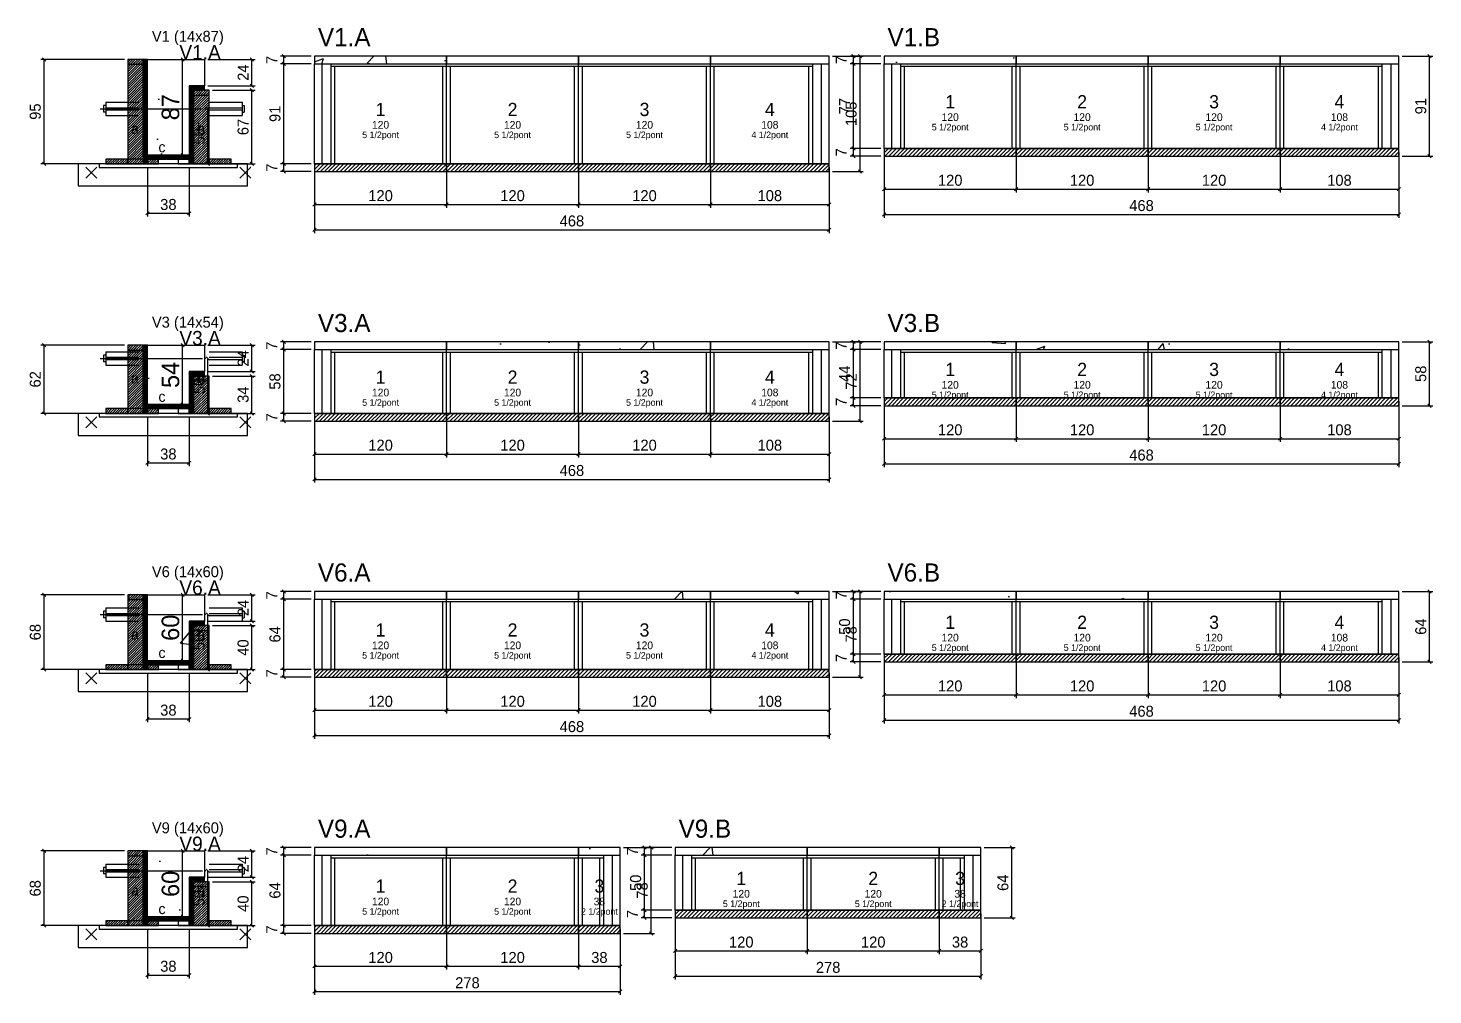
# Model space of a CAD drawing. Extents: x -69 to 3070, y -6529 to 1250.
# Drawn here: x -69 to 1209, y -6529 to -5650 of the extents above; entities that cross this region are included whole.
import ezdxf
from ezdxf.enums import TextEntityAlignment as Align

# ---------------------------------------------------------------- set-up
doc = ezdxf.new("R2010")
doc.units = 0
for name, color, linetype in [('5', 5, 'Continuous'), ('barrote', 126, 'Continuous'), ('CONCRETO', 251, 'Continuous'), ('COTA', 241, 'Continuous'), ('Cota Seção (2x)', 241, 'Continuous'), ('detalhes', 7, 'Continuous'), ('Hachura', 251, 'Continuous'), ('Madeira', 126, 'Continuous'), ('NOMENCLATURA', 7, 'Continuous'), ('Painéis', 200, 'Continuous'), ('presilha', 224, 'Continuous'), ('SARR_2.2x7', 40, 'Continuous'), ('SARR_3.5x7', 81, 'Continuous'), ('SCO-___-LAJ', 224, 'Continuous'), ('TENSOR', 224, 'Continuous'), ('texto', 7, 'Continuous'), ('Texto Seção', 7, 'Continuous')]:
    doc.layers.add(name, color=color, linetype=linetype)
doc.dimstyles.new('PAINEL', dxfattribs={"dimtxt": 10, "dimasz": 3, "dimexe": 3, "dimexo": 3, "dimgap": 3, "dimtad": 1, "dimblk": 'OBLIQUE', "dimblk1": 'OBLIQUE', "dimcen": 2.5, "dimclrd": 4, "dimclre": 4, "dimclrt": 240, "dimazin": 3, "dimtfac": 1, "dimtmove": 0, "dimatfit": 3})
doc.dimstyles.new('SECAO2X', dxfattribs={"dimtxt": 16, "dimasz": 3, "dimexe": 3, "dimexo": 3, "dimgap": 3, "dimtad": 1, "dimblk": 'OBLIQUE', "dimblk1": 'OBLIQUE', "dimcen": 2.5, "dimclrd": 4, "dimclre": 4, "dimclrt": 240, "dimazin": 3, "dimtfac": 1, "dimtmove": 0, "dimatfit": 3})

# ---------------------------------------------------------------- blocks, each defined once
blk = doc.blocks.new('_OBLIQUE')
at = {"color": 0, "linetype": 'BYBLOCK'}
blk.add_line((-0.5, -0.5), (0.5, 0.5), dxfattribs=at)

msp = doc.modelspace()

# ---------------------------------------------------------------- hatches: boundary and pattern name
at = {"layer": 'Hachura'}
h = msp.add_hatch(dxfattribs=at)
h.set_pattern_fill('ANSI31', scale=0.5)
h.paths.add_polyline_path([(22, -5773), (36, -5773), (36, -5678), (22, -5678)])
h = msp.add_hatch(dxfattribs=at)
h.set_pattern_fill('ANSI31', scale=0.5)
h.paths.add_polyline_path([(22, -5682.4), (36, -5682.4), (36, -5678), (22, -5678)])
h = msp.add_hatch(dxfattribs=at)
h.set_pattern_fill('SOLID')
h.paths.add_polyline_path([(36, -5773), (40, -5773), (40, -5678), (36, -5678)])
h = msp.add_hatch(dxfattribs=at)
h.set_pattern_fill('AR-CONC')
h.paths.add_polyline_path([(40, -5765), (40, -5678), (92, -5678), (92, -5702), (78, -5702), (78, -5765)])
h = msp.add_hatch(dxfattribs=at)
h.set_pattern_fill('AR-CONC', scale=0.8)
h.paths.add_polyline_path([(192, -5682), (312, -5682), (312, -5675), (192, -5675)])
h = msp.add_hatch(dxfattribs=at)
h.set_pattern_fill('AR-CONC', scale=0.8)
h.paths.add_polyline_path([(312, -5682), (432, -5682), (432, -5675), (312, -5675)])
h = msp.add_hatch(dxfattribs=at)
h.set_pattern_fill('AR-CONC', scale=0.8)
h.paths.add_polyline_path([(432, -5682), (552, -5682), (552, -5675), (432, -5675)])
h = msp.add_hatch(dxfattribs=at)
h.set_pattern_fill('AR-CONC', scale=0.8)
h.paths.add_polyline_path([(552, -5682), (660, -5682), (660, -5675), (552, -5675)])
h = msp.add_hatch(dxfattribs=at)
h.set_pattern_fill('AR-CONC', scale=0.8)
h.paths.add_polyline_path([(710, -5682), (830, -5682), (830, -5675), (710, -5675)])
h = msp.add_hatch(dxfattribs=at)
h.set_pattern_fill('AR-CONC', scale=0.8)
h.paths.add_polyline_path([(830, -5682), (950, -5682), (950, -5675), (830, -5675)])
h = msp.add_hatch(dxfattribs=at)
h.set_pattern_fill('AR-CONC', scale=0.8)
h.paths.add_polyline_path([(950, -5682), (1070, -5682), (1070, -5675), (950, -5675)])
h = msp.add_hatch(dxfattribs=at)
h.set_pattern_fill('AR-CONC', scale=0.8)
h.paths.add_polyline_path([(1070, -5682), (1178, -5682), (1178, -5675), (1070, -5675)])
h = msp.add_hatch(dxfattribs=at)
h.set_pattern_fill('SOLID')
h.paths.add_polyline_path([(78, -5706), (92, -5706), (92, -5702), (78, -5702)])
h = msp.add_hatch(dxfattribs=at)
h.set_pattern_fill('SOLID')
h.paths.add_polyline_path([(78, -5773), (82, -5773), (82, -5706), (78, -5706)])
h = msp.add_hatch(dxfattribs=at)
h.set_pattern_fill('ANSI31', scale=0.5)
h.paths.add_polyline_path([(82, -5773), (96, -5773), (96, -5706), (82, -5706)])
h = msp.add_hatch(dxfattribs=at)
h.set_pattern_fill('ANSI31', scale=0.5)
h.paths.add_polyline_path([(82, -5710.4), (96, -5710.4), (96, -5706), (82, -5706)])
h = msp.add_hatch(dxfattribs=at)
h.set_pattern_fill('ANSI31', scale=0.8)
h.paths.add_polyline_path([(710, -5766), (830, -5766), (830, -5759), (710, -5759)])
h = msp.add_hatch(dxfattribs=at)
h.set_pattern_fill('ANSI31', scale=0.8)
h.paths.add_polyline_path([(830, -5766), (950, -5766), (950, -5759), (830, -5759)])
h = msp.add_hatch(dxfattribs=at)
h.set_pattern_fill('ANSI31', scale=0.8)
h.paths.add_polyline_path([(950, -5766), (1070, -5766), (1070, -5759), (950, -5759)])
h = msp.add_hatch(dxfattribs=at)
h.set_pattern_fill('ANSI31', scale=0.8)
h.paths.add_polyline_path([(1070, -5766), (1178, -5766), (1178, -5759), (1070, -5759)])
h = msp.add_hatch(dxfattribs=at)
h.set_pattern_fill('ANSI31', scale=0.5)
h.paths.add_polyline_path([(2, -5773), (22, -5773), (22, -5768.6), (2, -5768.6)])
h = msp.add_hatch(dxfattribs=at)
h.set_pattern_fill('SOLID')
h.paths.add_polyline_path([(40, -5768.6), (78, -5768.6), (78, -5765), (40, -5765)])
h = msp.add_hatch(dxfattribs=at)
h.set_pattern_fill('ANSI31', scale=0.5)
h.paths.add_polyline_path([(40, -5773), (50, -5773), (50, -5768.6), (40, -5768.6)])
h = msp.add_hatch(dxfattribs=at)
h.set_pattern_fill('ANSI31', scale=0.5)
h.paths.add_polyline_path([(96, -5773), (116, -5773), (116, -5768.6), (96, -5768.6)])
h = msp.add_hatch(dxfattribs=at)
h.set_pattern_fill('ANSI31', scale=0.8)
h.paths.add_polyline_path([(192, -5780), (312, -5780), (312, -5773), (192, -5773)])
h = msp.add_hatch(dxfattribs=at)
h.set_pattern_fill('ANSI31', scale=0.8)
h.paths.add_polyline_path([(312, -5780), (432, -5780), (432, -5773), (312, -5773)])
h = msp.add_hatch(dxfattribs=at)
h.set_pattern_fill('ANSI31', scale=0.8)
h.paths.add_polyline_path([(432, -5780), (552, -5780), (552, -5773), (432, -5773)])
h = msp.add_hatch(dxfattribs=at)
h.set_pattern_fill('ANSI31', scale=0.8)
h.paths.add_polyline_path([(552, -5780), (660, -5780), (660, -5773), (552, -5773)])
h = msp.add_hatch(dxfattribs=at)
h.set_pattern_fill('ANSI31', scale=0.5)
h.paths.add_polyline_path([(22, -6000), (36, -6000), (36, -5938), (22, -5938)])
h = msp.add_hatch(dxfattribs=at)
h.set_pattern_fill('ANSI31', scale=0.5)
h.paths.add_polyline_path([(22, -5942.4), (36, -5942.4), (36, -5938), (22, -5938)])
h = msp.add_hatch(dxfattribs=at)
h.set_pattern_fill('SOLID')
h.paths.add_polyline_path([(36, -6000), (40, -6000), (40, -5938), (36, -5938)])
h = msp.add_hatch(dxfattribs=at)
h.set_pattern_fill('AR-CONC')
h.paths.add_polyline_path([(40, -5992), (40, -5938), (92, -5938), (92, -5962), (78, -5962), (78, -5992)])
h = msp.add_hatch(dxfattribs=at)
h.set_pattern_fill('AR-CONC', scale=0.8)
h.paths.add_polyline_path([(192, -5942), (312, -5942), (312, -5935), (192, -5935)])
h = msp.add_hatch(dxfattribs=at)
h.set_pattern_fill('AR-CONC', scale=0.8)
h.paths.add_polyline_path([(312, -5942), (432, -5942), (432, -5935), (312, -5935)])
h = msp.add_hatch(dxfattribs=at)
h.set_pattern_fill('AR-CONC', scale=0.8)
h.paths.add_polyline_path([(432, -5942), (552, -5942), (552, -5935), (432, -5935)])
h = msp.add_hatch(dxfattribs=at)
h.set_pattern_fill('AR-CONC', scale=0.8)
h.paths.add_polyline_path([(552, -5942), (660, -5942), (660, -5935), (552, -5935)])
h = msp.add_hatch(dxfattribs=at)
h.set_pattern_fill('AR-CONC', scale=0.8)
h.paths.add_polyline_path([(710, -5942), (830, -5942), (830, -5935), (710, -5935)])
h = msp.add_hatch(dxfattribs=at)
h.set_pattern_fill('AR-CONC', scale=0.8)
h.paths.add_polyline_path([(830, -5942), (950, -5942), (950, -5935), (830, -5935)])
h = msp.add_hatch(dxfattribs=at)
h.set_pattern_fill('AR-CONC', scale=0.8)
h.paths.add_polyline_path([(950, -5942), (1070, -5942), (1070, -5935), (950, -5935)])
h = msp.add_hatch(dxfattribs=at)
h.set_pattern_fill('AR-CONC', scale=0.8)
h.paths.add_polyline_path([(1070, -5942), (1178, -5942), (1178, -5935), (1070, -5935)])
h = msp.add_hatch(dxfattribs=at)
h.set_pattern_fill('SOLID')
h.paths.add_polyline_path([(78, -5966), (92, -5966), (92, -5962), (78, -5962)])
h = msp.add_hatch(dxfattribs=at)
h.set_pattern_fill('SOLID')
h.paths.add_polyline_path([(78, -6000), (82, -6000), (82, -5966), (78, -5966)])
h = msp.add_hatch(dxfattribs=at)
h.set_pattern_fill('ANSI31', scale=0.5)
h.paths.add_polyline_path([(82, -6000), (96, -6000), (96, -5966), (82, -5966)])
h = msp.add_hatch(dxfattribs=at)
h.set_pattern_fill('ANSI31', scale=0.5)
h.paths.add_polyline_path([(82, -5970.4), (96, -5970.4), (96, -5966), (82, -5966)])
h = msp.add_hatch(dxfattribs=at)
h.set_pattern_fill('ANSI31', scale=0.8)
h.paths.add_polyline_path([(710, -5993), (830, -5993), (830, -5986), (710, -5986)])
h = msp.add_hatch(dxfattribs=at)
h.set_pattern_fill('ANSI31', scale=0.8)
h.paths.add_polyline_path([(830, -5993), (950, -5993), (950, -5986), (830, -5986)])
h = msp.add_hatch(dxfattribs=at)
h.set_pattern_fill('ANSI31', scale=0.8)
h.paths.add_polyline_path([(950, -5993), (1070, -5993), (1070, -5986), (950, -5986)])
h = msp.add_hatch(dxfattribs=at)
h.set_pattern_fill('ANSI31', scale=0.8)
h.paths.add_polyline_path([(1070, -5993), (1178, -5993), (1178, -5986), (1070, -5986)])
h = msp.add_hatch(dxfattribs=at)
h.set_pattern_fill('ANSI31', scale=0.5)
h.paths.add_polyline_path([(2, -6000), (22, -6000), (22, -5995.6), (2, -5995.6)])
h = msp.add_hatch(dxfattribs=at)
h.set_pattern_fill('SOLID')
h.paths.add_polyline_path([(40, -5995.6), (78, -5995.6), (78, -5992), (40, -5992)])
h = msp.add_hatch(dxfattribs=at)
h.set_pattern_fill('ANSI31', scale=0.5)
h.paths.add_polyline_path([(40, -6000), (50, -6000), (50, -5995.6), (40, -5995.6)])
h = msp.add_hatch(dxfattribs=at)
h.set_pattern_fill('ANSI31', scale=0.5)
h.paths.add_polyline_path([(96, -6000), (116, -6000), (116, -5995.6), (96, -5995.6)])
h = msp.add_hatch(dxfattribs=at)
h.set_pattern_fill('ANSI31', scale=0.8)
h.paths.add_polyline_path([(192, -6007), (312, -6007), (312, -6000), (192, -6000)])
h = msp.add_hatch(dxfattribs=at)
h.set_pattern_fill('ANSI31', scale=0.8)
h.paths.add_polyline_path([(312, -6007), (432, -6007), (432, -6000), (312, -6000)])
h = msp.add_hatch(dxfattribs=at)
h.set_pattern_fill('ANSI31', scale=0.8)
h.paths.add_polyline_path([(432, -6007), (552, -6007), (552, -6000), (432, -6000)])
h = msp.add_hatch(dxfattribs=at)
h.set_pattern_fill('ANSI31', scale=0.8)
h.paths.add_polyline_path([(552, -6007), (660, -6007), (660, -6000), (552, -6000)])
h = msp.add_hatch(dxfattribs=at)
h.set_pattern_fill('ANSI31', scale=0.5)
h.paths.add_polyline_path([(22, -6233), (36, -6233), (36, -6165), (22, -6165)])
h = msp.add_hatch(dxfattribs=at)
h.set_pattern_fill('ANSI31', scale=0.5)
h.paths.add_polyline_path([(22, -6169.4), (36, -6169.4), (36, -6165), (22, -6165)])
h = msp.add_hatch(dxfattribs=at)
h.set_pattern_fill('SOLID')
h.paths.add_polyline_path([(36, -6233), (40, -6233), (40, -6165), (36, -6165)])
h = msp.add_hatch(dxfattribs=at)
h.set_pattern_fill('AR-CONC')
h.paths.add_polyline_path([(40, -6225), (40, -6165), (92, -6165), (92, -6189), (78, -6189), (78, -6225)])
h = msp.add_hatch(dxfattribs=at)
h.set_pattern_fill('AR-CONC', scale=0.8)
h.paths.add_polyline_path([(192, -6169), (312, -6169), (312, -6162), (192, -6162)])
h = msp.add_hatch(dxfattribs=at)
h.set_pattern_fill('AR-CONC', scale=0.8)
h.paths.add_polyline_path([(312, -6169), (432, -6169), (432, -6162), (312, -6162)])
h = msp.add_hatch(dxfattribs=at)
h.set_pattern_fill('AR-CONC', scale=0.8)
h.paths.add_polyline_path([(432, -6169), (552, -6169), (552, -6162), (432, -6162)])
h = msp.add_hatch(dxfattribs=at)
h.set_pattern_fill('AR-CONC', scale=0.8)
h.paths.add_polyline_path([(552, -6169), (660, -6169), (660, -6162), (552, -6162)])
h = msp.add_hatch(dxfattribs=at)
h.set_pattern_fill('AR-CONC', scale=0.8)
h.paths.add_polyline_path([(710, -6169), (830, -6169), (830, -6162), (710, -6162)])
h = msp.add_hatch(dxfattribs=at)
h.set_pattern_fill('AR-CONC', scale=0.8)
h.paths.add_polyline_path([(830, -6169), (950, -6169), (950, -6162), (830, -6162)])
h = msp.add_hatch(dxfattribs=at)
h.set_pattern_fill('AR-CONC', scale=0.8)
h.paths.add_polyline_path([(950, -6169), (1070, -6169), (1070, -6162), (950, -6162)])
h = msp.add_hatch(dxfattribs=at)
h.set_pattern_fill('AR-CONC', scale=0.8)
h.paths.add_polyline_path([(1070, -6169), (1178, -6169), (1178, -6162), (1070, -6162)])
h = msp.add_hatch(dxfattribs=at)
h.set_pattern_fill('SOLID')
h.paths.add_polyline_path([(78, -6193), (92, -6193), (92, -6189), (78, -6189)])
h = msp.add_hatch(dxfattribs=at)
h.set_pattern_fill('SOLID')
h.paths.add_polyline_path([(78, -6233), (82, -6233), (82, -6193), (78, -6193)])
h = msp.add_hatch(dxfattribs=at)
h.set_pattern_fill('ANSI31', scale=0.5)
h.paths.add_polyline_path([(82, -6233), (96, -6233), (96, -6193), (82, -6193)])
h = msp.add_hatch(dxfattribs=at)
h.set_pattern_fill('ANSI31', scale=0.5)
h.paths.add_polyline_path([(82, -6197.4), (96, -6197.4), (96, -6193), (82, -6193)])
h = msp.add_hatch(dxfattribs=at)
h.set_pattern_fill('ANSI31', scale=0.8)
h.paths.add_polyline_path([(710, -6226), (830, -6226), (830, -6219), (710, -6219)])
h = msp.add_hatch(dxfattribs=at)
h.set_pattern_fill('ANSI31', scale=0.8)
h.paths.add_polyline_path([(830, -6226), (950, -6226), (950, -6219), (830, -6219)])
h = msp.add_hatch(dxfattribs=at)
h.set_pattern_fill('ANSI31', scale=0.8)
h.paths.add_polyline_path([(950, -6226), (1070, -6226), (1070, -6219), (950, -6219)])
h = msp.add_hatch(dxfattribs=at)
h.set_pattern_fill('ANSI31', scale=0.8)
h.paths.add_polyline_path([(1070, -6226), (1178, -6226), (1178, -6219), (1070, -6219)])
h = msp.add_hatch(dxfattribs=at)
h.set_pattern_fill('ANSI31', scale=0.5)
h.paths.add_polyline_path([(2, -6233), (22, -6233), (22, -6228.6), (2, -6228.6)])
h = msp.add_hatch(dxfattribs=at)
h.set_pattern_fill('SOLID')
h.paths.add_polyline_path([(40, -6228.6), (78, -6228.6), (78, -6225), (40, -6225)])
h = msp.add_hatch(dxfattribs=at)
h.set_pattern_fill('ANSI31', scale=0.5)
h.paths.add_polyline_path([(40, -6233), (50, -6233), (50, -6228.6), (40, -6228.6)])
h = msp.add_hatch(dxfattribs=at)
h.set_pattern_fill('ANSI31', scale=0.5)
h.paths.add_polyline_path([(96, -6233), (116, -6233), (116, -6228.6), (96, -6228.6)])
h = msp.add_hatch(dxfattribs=at)
h.set_pattern_fill('ANSI31', scale=0.8)
h.paths.add_polyline_path([(192, -6240), (312, -6240), (312, -6233), (192, -6233)])
h = msp.add_hatch(dxfattribs=at)
h.set_pattern_fill('ANSI31', scale=0.8)
h.paths.add_polyline_path([(312, -6240), (432, -6240), (432, -6233), (312, -6233)])
h = msp.add_hatch(dxfattribs=at)
h.set_pattern_fill('ANSI31', scale=0.8)
h.paths.add_polyline_path([(432, -6240), (552, -6240), (552, -6233), (432, -6233)])
h = msp.add_hatch(dxfattribs=at)
h.set_pattern_fill('ANSI31', scale=0.8)
h.paths.add_polyline_path([(552, -6240), (660, -6240), (660, -6233), (552, -6233)])
h = msp.add_hatch(dxfattribs=at)
h.set_pattern_fill('ANSI31', scale=0.5)
h.paths.add_polyline_path([(22, -6466), (36, -6466), (36, -6398), (22, -6398)])
h = msp.add_hatch(dxfattribs=at)
h.set_pattern_fill('ANSI31', scale=0.5)
h.paths.add_polyline_path([(22, -6402.4), (36, -6402.4), (36, -6398), (22, -6398)])
h = msp.add_hatch(dxfattribs=at)
h.set_pattern_fill('SOLID')
h.paths.add_polyline_path([(36, -6466), (40, -6466), (40, -6398), (36, -6398)])
h = msp.add_hatch(dxfattribs=at)
h.set_pattern_fill('AR-CONC')
h.paths.add_polyline_path([(40, -6458), (40, -6398), (92, -6398), (92, -6422), (78, -6422), (78, -6458)])
h = msp.add_hatch(dxfattribs=at)
h.set_pattern_fill('AR-CONC', scale=0.8)
h.paths.add_polyline_path([(192, -6402), (312, -6402), (312, -6395), (192, -6395)])
h = msp.add_hatch(dxfattribs=at)
h.set_pattern_fill('AR-CONC', scale=0.8)
h.paths.add_polyline_path([(312, -6402), (432, -6402), (432, -6395), (312, -6395)])
h = msp.add_hatch(dxfattribs=at)
h.set_pattern_fill('AR-CONC', scale=0.8)
h.paths.add_polyline_path([(432, -6402), (470, -6402), (470, -6395), (432, -6395)])
h = msp.add_hatch(dxfattribs=at)
h.set_pattern_fill('AR-CONC', scale=0.8)
h.paths.add_polyline_path([(520, -6402), (640, -6402), (640, -6395), (520, -6395)])
h = msp.add_hatch(dxfattribs=at)
h.set_pattern_fill('AR-CONC', scale=0.8)
h.paths.add_polyline_path([(640, -6402), (760, -6402), (760, -6395), (640, -6395)])
h = msp.add_hatch(dxfattribs=at)
h.set_pattern_fill('AR-CONC', scale=0.8)
h.paths.add_polyline_path([(760, -6402), (798, -6402), (798, -6395), (760, -6395)])
h = msp.add_hatch(dxfattribs=at)
h.set_pattern_fill('SOLID')
h.paths.add_polyline_path([(78, -6426), (92, -6426), (92, -6422), (78, -6422)])
h = msp.add_hatch(dxfattribs=at)
h.set_pattern_fill('SOLID')
h.paths.add_polyline_path([(78, -6466), (82, -6466), (82, -6426), (78, -6426)])
h = msp.add_hatch(dxfattribs=at)
h.set_pattern_fill('ANSI31', scale=0.5)
h.paths.add_polyline_path([(82, -6466), (96, -6466), (96, -6426), (82, -6426)])
h = msp.add_hatch(dxfattribs=at)
h.set_pattern_fill('ANSI31', scale=0.5)
h.paths.add_polyline_path([(82, -6430.4), (96, -6430.4), (96, -6426), (82, -6426)])
h = msp.add_hatch(dxfattribs=at)
h.set_pattern_fill('ANSI31', scale=0.5)
h.paths.add_polyline_path([(2, -6466), (22, -6466), (22, -6461.6), (2, -6461.6)])
h = msp.add_hatch(dxfattribs=at)
h.set_pattern_fill('SOLID')
h.paths.add_polyline_path([(40, -6461.6), (78, -6461.6), (78, -6458), (40, -6458)])
h = msp.add_hatch(dxfattribs=at)
h.set_pattern_fill('ANSI31', scale=0.5)
h.paths.add_polyline_path([(40, -6466), (50, -6466), (50, -6461.6), (40, -6461.6)])
h = msp.add_hatch(dxfattribs=at)
h.set_pattern_fill('ANSI31', scale=0.5)
h.paths.add_polyline_path([(96, -6466), (116, -6466), (116, -6461.6), (96, -6461.6)])
h = msp.add_hatch(dxfattribs=at)
h.set_pattern_fill('ANSI31', scale=0.8)
h.paths.add_polyline_path([(520, -6459), (640, -6459), (640, -6452), (520, -6452)])
h = msp.add_hatch(dxfattribs=at)
h.set_pattern_fill('ANSI31', scale=0.8)
h.paths.add_polyline_path([(640, -6459), (760, -6459), (760, -6452), (640, -6452)])
h = msp.add_hatch(dxfattribs=at)
h.set_pattern_fill('ANSI31', scale=0.8)
h.paths.add_polyline_path([(760, -6459), (798, -6459), (798, -6452), (760, -6452)])
h = msp.add_hatch(dxfattribs=at)
h.set_pattern_fill('ANSI31', scale=0.8)
h.paths.add_polyline_path([(192, -6473), (312, -6473), (312, -6466), (192, -6466)])
h = msp.add_hatch(dxfattribs=at)
h.set_pattern_fill('ANSI31', scale=0.8)
h.paths.add_polyline_path([(312, -6473), (432, -6473), (432, -6466), (312, -6466)])
h = msp.add_hatch(dxfattribs=at)
h.set_pattern_fill('ANSI31', scale=0.8)
h.paths.add_polyline_path([(432, -6473), (470, -6473), (470, -6466), (432, -6466)])

# ---------------------------------------------------------------- linework, layer by layer
for p, q in [((0, -5720), (0, -5726)), ((2, -5720), (0, -5720)), ((2, -5717), (32, -5717)), ((2, -5717), (2, -5729)), ((2, -5722), (32, -5722)), ((96, -5717), (126, -5717)), ((96, -5722), (126, -5722)), ((126, -5717), (126, -5729)), ((126, -5720), (128, -5720)), ((128, -5720), (128, -5726)), ((2, -5726), (0, -5726)), ((2, -5724), (32, -5724)), ((2, -5729), (32, -5729)), ((96, -5724), (126, -5724)), ((96, -5729), (126, -5729)), ((126, -5726), (128, -5726)), ((0, -5947), (0, -5953)), ((2, -5947), (0, -5947)), ((2, -5953), (0, -5953)), ((2, -5944), (32, -5944)), ((2, -5944), (2, -5956)), ((2, -5949), (32, -5949)), ((2, -5951), (32, -5951)), ((96, -5944), (126, -5944)), ((96, -5949), (126, -5949)), ((96, -5951), (126, -5951)), ((126, -5944), (126, -5956)), ((126, -5947), (128, -5947)), ((126, -5953), (128, -5953)), ((128, -5947), (128, -5953)), ((2, -5956), (32, -5956)), ((96, -5956), (126, -5956)), ((0, -6180), (0, -6186)), ((2, -6180), (0, -6180)), ((2, -6177), (32, -6177)), ((2, -6177), (2, -6189)), ((2, -6182), (32, -6182)), ((96, -6177), (126, -6177)), ((96, -6182), (126, -6182)), ((126, -6177), (126, -6189)), ((126, -6180), (128, -6180)), ((128, -6180), (128, -6186)), ((2, -6186), (0, -6186)), ((2, -6184), (32, -6184)), ((2, -6189), (32, -6189)), ((96, -6184), (126, -6184)), ((96, -6189), (126, -6189)), ((126, -6186), (128, -6186)), ((0, -6413), (0, -6419)), ((2, -6413), (0, -6413)), ((2, -6410), (32, -6410)), ((2, -6410), (2, -6422)), ((96, -6410), (126, -6410)), ((126, -6410), (126, -6422)), ((126, -6413), (128, -6413)), ((128, -6413), (128, -6419)), ((2, -6419), (0, -6419)), ((2, -6415), (32, -6415)), ((2, -6417), (32, -6417)), ((2, -6422), (32, -6422)), ((96, -6415), (126, -6415)), ((96, -6417), (126, -6417)), ((96, -6422), (126, -6422)), ((126, -6419), (128, -6419))]:
    msp.add_line(p, q)
at = {"layer": 'barrote'}
for points in [[(-23, -5793), (131, -5793), (131, -5773), (-23, -5773)], [(-23, -6020), (131, -6020), (131, -6000), (-23, -6000)], [(-23, -6253), (131, -6253), (131, -6233), (-23, -6233)], [(-23, -6486), (131, -6486), (131, -6466), (-23, -6466)]]:
    msp.add_lwpolyline(points, close=True, dxfattribs=at)
at = {"layer": 'CONCRETO'}
for points in [[(40, -5765), (40, -5678), (92, -5678), (92, -5702), (78, -5702), (78, -5765)], [(40, -5992), (40, -5938), (92, -5938), (92, -5962), (78, -5962), (78, -5992)], [(40, -6225), (40, -6165), (92, -6165), (92, -6189), (78, -6189), (78, -6225)], [(40, -6458), (40, -6398), (92, -6398), (92, -6422), (78, -6422), (78, -6458)]]:
    msp.add_lwpolyline(points, close=True, dxfattribs=at)
at = {"layer": 'Madeira'}
for points in [[(22, -5773), (36, -5773), (36, -5678), (22, -5678)], [(22, -5682.4), (36, -5682.4), (36, -5678), (22, -5678)], [(82, -5773), (96, -5773), (96, -5706), (82, -5706)], [(82, -5710.4), (96, -5710.4), (96, -5706), (82, -5706)], [(2, -5773), (22, -5773), (22, -5768.6), (2, -5768.6)], [(22, -5773), (36, -5773), (36, -5768.6), (22, -5768.6)], [(40, -5773), (50, -5773), (50, -5768.6), (40, -5768.6)], [(68, -5773), (78, -5773), (78, -5768.6), (68, -5768.6)], [(96, -5773), (116, -5773), (116, -5768.6), (96, -5768.6)], [(22, -6000), (36, -6000), (36, -5938), (22, -5938)], [(22, -5942.4), (36, -5942.4), (36, -5938), (22, -5938)], [(82, -6000), (96, -6000), (96, -5966), (82, -5966)], [(82, -5970.4), (96, -5970.4), (96, -5966), (82, -5966)], [(2, -6000), (22, -6000), (22, -5995.6), (2, -5995.6)], [(22, -6000), (36, -6000), (36, -5995.6), (22, -5995.6)], [(40, -6000), (50, -6000), (50, -5995.6), (40, -5995.6)], [(68, -6000), (78, -6000), (78, -5995.6), (68, -5995.6)], [(96, -6000), (116, -6000), (116, -5995.6), (96, -5995.6)], [(22, -6233), (36, -6233), (36, -6165), (22, -6165)], [(22, -6169.4), (36, -6169.4), (36, -6165), (22, -6165)], [(82, -6233), (96, -6233), (96, -6193), (82, -6193)], [(82, -6197.4), (96, -6197.4), (96, -6193), (82, -6193)], [(2, -6233), (22, -6233), (22, -6228.6), (2, -6228.6)], [(22, -6233), (36, -6233), (36, -6228.6), (22, -6228.6)], [(40, -6233), (50, -6233), (50, -6228.6), (40, -6228.6)], [(68, -6233), (78, -6233), (78, -6228.6), (68, -6228.6)], [(96, -6233), (116, -6233), (116, -6228.6), (96, -6228.6)], [(22, -6466), (36, -6466), (36, -6398), (22, -6398)], [(22, -6402.4), (36, -6402.4), (36, -6398), (22, -6398)], [(82, -6466), (96, -6466), (96, -6426), (82, -6426)], [(82, -6430.4), (96, -6430.4), (96, -6426), (82, -6426)], [(2, -6466), (22, -6466), (22, -6461.6), (2, -6461.6)], [(22, -6466), (36, -6466), (36, -6461.6), (22, -6461.6)], [(40, -6466), (50, -6466), (50, -6461.6), (40, -6461.6)], [(68, -6466), (78, -6466), (78, -6461.6), (68, -6461.6)], [(96, -6466), (116, -6466), (116, -6461.6), (96, -6461.6)]]:
    msp.add_lwpolyline(points, close=True, dxfattribs=at)
at = {"layer": 'Painéis'}
for p, q in [((192, -5682), (312, -5682)), ((192, -5773), (192, -5682)), ((312, -5773), (312, -5682)), ((312, -5773), (312, -5682)), ((312, -5682), (432, -5682)), ((312, -5773), (312, -5682)), ((432, -5773), (432, -5682)), ((432, -5773), (432, -5682)), ((432, -5682), (552, -5682)), ((432, -5773), (432, -5682)), ((552, -5773), (552, -5682)), ((552, -5773), (552, -5682)), ((552, -5682), (660, -5682)), ((552, -5773), (552, -5682)), ((660, -5773), (660, -5682)), ((710, -5682), (830, -5682)), ((710, -5759), (710, -5682)), ((830, -5759), (830, -5682)), ((830, -5759), (830, -5682)), ((830, -5682), (950, -5682)), ((830, -5759), (830, -5682)), ((950, -5759), (950, -5682)), ((950, -5759), (950, -5682)), ((950, -5682), (1070, -5682)), ((950, -5759), (950, -5682)), ((1070, -5759), (1070, -5682)), ((1070, -5759), (1070, -5682)), ((1070, -5682), (1178, -5682)), ((1070, -5759), (1070, -5682)), ((1178, -5759), (1178, -5682)), ((710, -5759), (830, -5759)), ((830, -5759), (950, -5759)), ((950, -5759), (1070, -5759)), ((1070, -5759), (1178, -5759)), ((192, -5773), (312, -5773)), ((312, -5773), (432, -5773)), ((432, -5773), (552, -5773)), ((552, -5773), (660, -5773)), ((192, -5942), (312, -5942)), ((192, -6000), (192, -5942)), ((312, -6000), (312, -5942)), ((312, -6000), (312, -5942)), ((312, -5942), (432, -5942)), ((312, -6000), (312, -5942)), ((432, -6000), (432, -5942)), ((432, -6000), (432, -5942)), ((432, -5942), (552, -5942)), ((432, -6000), (432, -5942)), ((552, -6000), (552, -5942)), ((552, -6000), (552, -5942)), ((552, -5942), (660, -5942)), ((552, -6000), (552, -5942)), ((660, -6000), (660, -5942)), ((710, -5942), (830, -5942)), ((710, -5986), (710, -5942)), ((830, -5986), (830, -5942)), ((830, -5986), (830, -5942)), ((830, -5942), (950, -5942)), ((830, -5986), (830, -5942)), ((950, -5986), (950, -5942)), ((950, -5986), (950, -5942)), ((950, -5942), (1070, -5942)), ((950, -5986), (950, -5942)), ((1070, -5986), (1070, -5942)), ((1070, -5986), (1070, -5942)), ((1070, -5942), (1178, -5942)), ((1070, -5986), (1070, -5942)), ((1178, -5986), (1178, -5942)), ((710, -5986), (830, -5986)), ((830, -5986), (950, -5986)), ((950, -5986), (1070, -5986)), ((1070, -5986), (1178, -5986)), ((192, -6000), (312, -6000)), ((312, -6000), (432, -6000)), ((432, -6000), (552, -6000)), ((552, -6000), (660, -6000)), ((192, -6169), (312, -6169)), ((192, -6233), (192, -6169)), ((312, -6233), (312, -6169)), ((312, -6233), (312, -6169)), ((312, -6169), (432, -6169)), ((312, -6233), (312, -6169)), ((432, -6233), (432, -6169)), ((432, -6233), (432, -6169)), ((432, -6169), (552, -6169)), ((432, -6233), (432, -6169)), ((552, -6233), (552, -6169)), ((552, -6233), (552, -6169)), ((552, -6169), (660, -6169)), ((552, -6233), (552, -6169)), ((660, -6233), (660, -6169)), ((710, -6169), (830, -6169)), ((710, -6219), (710, -6169)), ((830, -6219), (830, -6169)), ((830, -6219), (830, -6169)), ((830, -6169), (950, -6169)), ((830, -6219), (830, -6169)), ((950, -6219), (950, -6169)), ((950, -6219), (950, -6169)), ((950, -6169), (1070, -6169)), ((950, -6219), (950, -6169)), ((1070, -6219), (1070, -6169)), ((1070, -6219), (1070, -6169)), ((1070, -6169), (1178, -6169)), ((1070, -6219), (1070, -6169)), ((1178, -6219), (1178, -6169)), ((710, -6219), (830, -6219)), ((830, -6219), (950, -6219)), ((950, -6219), (1070, -6219)), ((1070, -6219), (1178, -6219)), ((192, -6233), (312, -6233)), ((312, -6233), (432, -6233)), ((432, -6233), (552, -6233)), ((552, -6233), (660, -6233)), ((192, -6402), (312, -6402)), ((192, -6466), (192, -6402)), ((312, -6466), (312, -6402)), ((312, -6466), (312, -6402)), ((312, -6402), (432, -6402)), ((312, -6466), (312, -6402)), ((432, -6466), (432, -6402)), ((432, -6466), (432, -6402)), ((432, -6402), (470, -6402)), ((432, -6466), (432, -6402)), ((470, -6466), (470, -6402)), ((520, -6402), (640, -6402)), ((520, -6452), (520, -6402)), ((640, -6452), (640, -6402)), ((640, -6452), (640, -6402)), ((640, -6402), (760, -6402)), ((640, -6452), (640, -6402)), ((760, -6452), (760, -6402)), ((760, -6452), (760, -6402)), ((760, -6402), (798, -6402)), ((760, -6452), (760, -6402)), ((798, -6452), (798, -6402)), ((520, -6452), (640, -6452)), ((640, -6452), (760, -6452)), ((760, -6452), (798, -6452)), ((192, -6466), (312, -6466)), ((312, -6466), (432, -6466)), ((432, -6466), (470, -6466))]:
    msp.add_line(p, q, dxfattribs=at)
for points in [[(36, -5773), (40, -5773), (40, -5678), (36, -5678)], [(78, -5706), (92, -5706), (92, -5702), (78, -5702)], [(78, -5773), (82, -5773), (82, -5706), (78, -5706)], [(40, -5768.6), (78, -5768.6), (78, -5765), (40, -5765)], [(36, -6000), (40, -6000), (40, -5938), (36, -5938)], [(78, -5966), (92, -5966), (92, -5962), (78, -5962)], [(78, -6000), (82, -6000), (82, -5966), (78, -5966)], [(40, -5995.6), (78, -5995.6), (78, -5992), (40, -5992)], [(36, -6233), (40, -6233), (40, -6165), (36, -6165)], [(78, -6193), (92, -6193), (92, -6189), (78, -6189)], [(78, -6233), (82, -6233), (82, -6193), (78, -6193)], [(40, -6228.6), (78, -6228.6), (78, -6225), (40, -6225)], [(36, -6466), (40, -6466), (40, -6398), (36, -6398)], [(78, -6426), (92, -6426), (92, -6422), (78, -6422)], [(78, -6466), (82, -6466), (82, -6426), (78, -6426)], [(40, -6461.6), (78, -6461.6), (78, -6458), (40, -6458)]]:
    msp.add_lwpolyline(points, close=True, dxfattribs=at)
at = {"layer": 'Painéis', "color": 8}
for points in [[(192, -5682), (312, -5682), (312, -5675), (192, -5675)], [(312, -5682), (432, -5682), (432, -5675), (312, -5675)], [(432, -5682), (552, -5682), (552, -5675), (432, -5675)], [(552, -5682), (660, -5682), (660, -5675), (552, -5675)], [(710, -5682), (830, -5682), (830, -5675), (710, -5675)], [(830, -5682), (950, -5682), (950, -5675), (830, -5675)], [(950, -5682), (1070, -5682), (1070, -5675), (950, -5675)], [(1070, -5682), (1178, -5682), (1178, -5675), (1070, -5675)], [(710, -5766), (830, -5766), (830, -5759), (710, -5759)], [(830, -5766), (950, -5766), (950, -5759), (830, -5759)], [(950, -5766), (1070, -5766), (1070, -5759), (950, -5759)], [(1070, -5766), (1178, -5766), (1178, -5759), (1070, -5759)], [(192, -5780), (312, -5780), (312, -5773), (192, -5773)], [(312, -5780), (432, -5780), (432, -5773), (312, -5773)], [(432, -5780), (552, -5780), (552, -5773), (432, -5773)], [(552, -5780), (660, -5780), (660, -5773), (552, -5773)], [(192, -5942), (312, -5942), (312, -5935), (192, -5935)], [(312, -5942), (432, -5942), (432, -5935), (312, -5935)], [(432, -5942), (552, -5942), (552, -5935), (432, -5935)], [(552, -5942), (660, -5942), (660, -5935), (552, -5935)], [(710, -5942), (830, -5942), (830, -5935), (710, -5935)], [(830, -5942), (950, -5942), (950, -5935), (830, -5935)], [(950, -5942), (1070, -5942), (1070, -5935), (950, -5935)], [(1070, -5942), (1178, -5942), (1178, -5935), (1070, -5935)], [(710, -5993), (830, -5993), (830, -5986), (710, -5986)], [(830, -5993), (950, -5993), (950, -5986), (830, -5986)], [(950, -5993), (1070, -5993), (1070, -5986), (950, -5986)], [(1070, -5993), (1178, -5993), (1178, -5986), (1070, -5986)], [(192, -6007), (312, -6007), (312, -6000), (192, -6000)], [(312, -6007), (432, -6007), (432, -6000), (312, -6000)], [(432, -6007), (552, -6007), (552, -6000), (432, -6000)], [(552, -6007), (660, -6007), (660, -6000), (552, -6000)], [(192, -6169), (312, -6169), (312, -6162), (192, -6162)], [(312, -6169), (432, -6169), (432, -6162), (312, -6162)], [(432, -6169), (552, -6169), (552, -6162), (432, -6162)], [(552, -6169), (660, -6169), (660, -6162), (552, -6162)], [(710, -6169), (830, -6169), (830, -6162), (710, -6162)], [(830, -6169), (950, -6169), (950, -6162), (830, -6162)], [(950, -6169), (1070, -6169), (1070, -6162), (950, -6162)], [(1070, -6169), (1178, -6169), (1178, -6162), (1070, -6162)], [(710, -6226), (830, -6226), (830, -6219), (710, -6219)], [(830, -6226), (950, -6226), (950, -6219), (830, -6219)], [(950, -6226), (1070, -6226), (1070, -6219), (950, -6219)], [(1070, -6226), (1178, -6226), (1178, -6219), (1070, -6219)], [(192, -6240), (312, -6240), (312, -6233), (192, -6233)], [(312, -6240), (432, -6240), (432, -6233), (312, -6233)], [(432, -6240), (552, -6240), (552, -6233), (432, -6233)], [(552, -6240), (660, -6240), (660, -6233), (552, -6233)], [(192, -6402), (312, -6402), (312, -6395), (192, -6395)], [(312, -6402), (432, -6402), (432, -6395), (312, -6395)], [(432, -6402), (470, -6402), (470, -6395), (432, -6395)], [(520, -6402), (640, -6402), (640, -6395), (520, -6395)], [(640, -6402), (760, -6402), (760, -6395), (640, -6395)], [(760, -6402), (798, -6402), (798, -6395), (760, -6395)], [(520, -6459), (640, -6459), (640, -6452), (520, -6452)], [(640, -6459), (760, -6459), (760, -6452), (640, -6452)], [(760, -6459), (798, -6459), (798, -6452), (760, -6452)], [(192, -6473), (312, -6473), (312, -6466), (192, -6466)], [(312, -6473), (432, -6473), (432, -6466), (312, -6466)], [(432, -6473), (470, -6473), (470, -6466), (432, -6466)]]:
    msp.add_lwpolyline(points, close=True, dxfattribs=at)
at = {"layer": 'presilha'}
for p, q in [((-16, -5786), (-6, -5776)), ((-16, -5776), (-6, -5786)), ((124, -5786), (134, -5776)), ((124, -5776), (134, -5786)), ((-16, -6013), (-6, -6003)), ((-16, -6003), (-6, -6013)), ((124, -6013), (134, -6003)), ((124, -6003), (134, -6013)), ((-16, -6246), (-6, -6236)), ((-16, -6236), (-6, -6246)), ((124, -6246), (134, -6236)), ((124, -6236), (134, -6246)), ((-16, -6479), (-6, -6469)), ((-16, -6469), (-6, -6479)), ((124, -6479), (134, -6469)), ((124, -6469), (134, -6479))]:
    msp.add_line(p, q, dxfattribs=at)
at = {"layer": 'SARR_2.2x7'}
for p, q in [((199, -5773), (199, -5682)), ((207, -5684.2), (312, -5684.2)), ((312, -5684.2), (432, -5684.2)), ((432, -5684.2), (552, -5684.2)), ((552, -5684.2), (645, -5684.2)), ((653, -5773), (653, -5682)), ((717, -5759), (717, -5682)), ((725, -5684.2), (830, -5684.2)), ((830, -5684.2), (950, -5684.2)), ((950, -5684.2), (1070, -5684.2)), ((1070, -5684.2), (1163, -5684.2)), ((1171, -5759), (1171, -5682)), ((199, -6000), (199, -5942)), ((207, -5944.2), (312, -5944.2)), ((312, -5944.2), (432, -5944.2)), ((432, -5944.2), (552, -5944.2)), ((552, -5944.2), (645, -5944.2)), ((653, -6000), (653, -5942)), ((717, -5986), (717, -5942)), ((725, -5944.2), (830, -5944.2)), ((830, -5944.2), (950, -5944.2)), ((950, -5944.2), (1070, -5944.2)), ((1070, -5944.2), (1163, -5944.2)), ((1171, -5986), (1171, -5942)), ((199, -6233), (199, -6169)), ((653, -6233), (653, -6169)), ((717, -6219), (717, -6169)), ((1171, -6219), (1171, -6169)), ((207, -6171.2), (312, -6171.2)), ((312, -6171.2), (432, -6171.2)), ((432, -6171.2), (552, -6171.2)), ((552, -6171.2), (645, -6171.2)), ((725, -6171.2), (830, -6171.2)), ((830, -6171.2), (950, -6171.2)), ((950, -6171.2), (1070, -6171.2)), ((1070, -6171.2), (1163, -6171.2)), ((199, -6466), (199, -6402)), ((207, -6404.2), (312, -6404.2)), ((312, -6404.2), (432, -6404.2)), ((432, -6404.2), (455, -6404.2)), ((463, -6466), (463, -6402)), ((527, -6452), (527, -6402)), ((535, -6404.2), (640, -6404.2)), ((640, -6404.2), (760, -6404.2)), ((760, -6404.2), (783, -6404.2)), ((791, -6452), (791, -6402))]:
    msp.add_line(p, q, dxfattribs=at)
at = {"layer": 'SARR_3.5x7'}
for p, q in [((207, -5773), (207, -5682)), ((210.5, -5773), (210.5, -5684.2)), ((308.5, -5773), (308.5, -5684.2)), ((312, -5773), (312, -5682)), ((312, -5773), (312, -5682)), ((315.5, -5773), (315.5, -5684.2)), ((428.5, -5773), (428.5, -5684.2)), ((432, -5773), (432, -5682)), ((432, -5773), (432, -5682)), ((435.5, -5773), (435.5, -5684.2)), ((548.5, -5773), (548.5, -5684.2)), ((552, -5773), (552, -5682)), ((552, -5773), (552, -5682)), ((555.5, -5773), (555.5, -5684.2)), ((641.5, -5773), (641.5, -5684.2)), ((645, -5773), (645, -5682)), ((725, -5759), (725, -5682)), ((728.5, -5759), (728.5, -5684.2)), ((826.5, -5759), (826.5, -5684.2)), ((830, -5759), (830, -5682)), ((830, -5759), (830, -5682)), ((833.5, -5759), (833.5, -5684.2)), ((946.5, -5759), (946.5, -5684.2)), ((950, -5759), (950, -5682)), ((950, -5759), (950, -5682)), ((953.5, -5759), (953.5, -5684.2)), ((1066.5, -5759), (1066.5, -5684.2)), ((1070, -5759), (1070, -5682)), ((1070, -5759), (1070, -5682)), ((1073.5, -5759), (1073.5, -5684.2)), ((1159.5, -5759), (1159.5, -5684.2)), ((1163, -5759), (1163, -5682)), ((725, -5759), (728.5, -5759)), ((826.5, -5759), (830, -5759)), ((830, -5759), (833.5, -5759)), ((946.5, -5759), (950, -5759)), ((950, -5759), (953.5, -5759)), ((1066.5, -5759), (1070, -5759)), ((1070, -5759), (1073.5, -5759)), ((1159.5, -5759), (1163, -5759)), ((207, -5773), (210.5, -5773)), ((308.5, -5773), (312, -5773)), ((312, -5773), (315.5, -5773)), ((428.5, -5773), (432, -5773)), ((432, -5773), (435.5, -5773)), ((548.5, -5773), (552, -5773)), ((552, -5773), (555.5, -5773)), ((641.5, -5773), (645, -5773)), ((207, -6000), (207, -5942)), ((210.5, -6000), (210.5, -5944.2)), ((308.5, -6000), (308.5, -5944.2)), ((312, -6000), (312, -5942)), ((312, -6000), (312, -5942)), ((315.5, -6000), (315.5, -5944.2)), ((428.5, -6000), (428.5, -5944.2)), ((432, -6000), (432, -5942)), ((432, -6000), (432, -5942)), ((435.5, -6000), (435.5, -5944.2)), ((548.5, -6000), (548.5, -5944.2)), ((552, -6000), (552, -5942)), ((552, -6000), (552, -5942)), ((555.5, -6000), (555.5, -5944.2)), ((641.5, -6000), (641.5, -5944.2)), ((645, -6000), (645, -5942)), ((725, -5986), (725, -5942)), ((728.5, -5986), (728.5, -5944.2)), ((826.5, -5986), (826.5, -5944.2)), ((830, -5986), (830, -5942)), ((830, -5986), (830, -5942)), ((833.5, -5986), (833.5, -5944.2)), ((946.5, -5986), (946.5, -5944.2)), ((950, -5986), (950, -5942)), ((950, -5986), (950, -5942)), ((953.5, -5986), (953.5, -5944.2)), ((1066.5, -5986), (1066.5, -5944.2)), ((1070, -5986), (1070, -5942)), ((1070, -5986), (1070, -5942)), ((1073.5, -5986), (1073.5, -5944.2)), ((1159.5, -5986), (1159.5, -5944.2)), ((1163, -5986), (1163, -5942)), ((725, -5986), (728.5, -5986)), ((826.5, -5986), (830, -5986)), ((830, -5986), (833.5, -5986)), ((946.5, -5986), (950, -5986)), ((950, -5986), (953.5, -5986)), ((1066.5, -5986), (1070, -5986)), ((1070, -5986), (1073.5, -5986)), ((1159.5, -5986), (1163, -5986)), ((207, -6000), (210.5, -6000)), ((308.5, -6000), (312, -6000)), ((312, -6000), (315.5, -6000)), ((428.5, -6000), (432, -6000)), ((432, -6000), (435.5, -6000)), ((548.5, -6000), (552, -6000)), ((552, -6000), (555.5, -6000)), ((641.5, -6000), (645, -6000)), ((207, -6233), (207, -6169)), ((312, -6233), (312, -6169)), ((312, -6233), (312, -6169)), ((432, -6233), (432, -6169)), ((432, -6233), (432, -6169)), ((552, -6233), (552, -6169)), ((552, -6233), (552, -6169)), ((645, -6233), (645, -6169)), ((725, -6219), (725, -6169)), ((830, -6219), (830, -6169)), ((830, -6219), (830, -6169)), ((950, -6219), (950, -6169)), ((950, -6219), (950, -6169)), ((1070, -6219), (1070, -6169)), ((1070, -6219), (1070, -6169)), ((1163, -6219), (1163, -6169)), ((210.5, -6233), (210.5, -6171.2)), ((308.5, -6233), (308.5, -6171.2)), ((315.5, -6233), (315.5, -6171.2)), ((428.5, -6233), (428.5, -6171.2)), ((435.5, -6233), (435.5, -6171.2)), ((548.5, -6233), (548.5, -6171.2)), ((555.5, -6233), (555.5, -6171.2)), ((641.5, -6233), (641.5, -6171.2)), ((728.5, -6219), (728.5, -6171.2)), ((826.5, -6219), (826.5, -6171.2)), ((833.5, -6219), (833.5, -6171.2)), ((946.5, -6219), (946.5, -6171.2)), ((953.5, -6219), (953.5, -6171.2)), ((1066.5, -6219), (1066.5, -6171.2)), ((1073.5, -6219), (1073.5, -6171.2)), ((1159.5, -6219), (1159.5, -6171.2)), ((725, -6219), (728.5, -6219)), ((826.5, -6219), (830, -6219)), ((830, -6219), (833.5, -6219)), ((946.5, -6219), (950, -6219)), ((950, -6219), (953.5, -6219)), ((1066.5, -6219), (1070, -6219)), ((1070, -6219), (1073.5, -6219)), ((1159.5, -6219), (1163, -6219)), ((207, -6233), (210.5, -6233)), ((308.5, -6233), (312, -6233)), ((312, -6233), (315.5, -6233)), ((428.5, -6233), (432, -6233)), ((432, -6233), (435.5, -6233)), ((548.5, -6233), (552, -6233)), ((552, -6233), (555.5, -6233)), ((641.5, -6233), (645, -6233)), ((207, -6466), (207, -6402)), ((210.5, -6466), (210.5, -6404.2)), ((308.5, -6466), (308.5, -6404.2)), ((312, -6466), (312, -6402)), ((312, -6466), (312, -6402)), ((315.5, -6466), (315.5, -6404.2)), ((428.5, -6466), (428.5, -6404.2)), ((432, -6466), (432, -6402)), ((432, -6466), (432, -6402)), ((435.5, -6466), (435.5, -6404.2)), ((451.5, -6466), (451.5, -6404.2)), ((455, -6466), (455, -6402)), ((535, -6452), (535, -6402)), ((538.5, -6452), (538.5, -6404.2)), ((636.5, -6452), (636.5, -6404.2)), ((640, -6452), (640, -6402)), ((640, -6452), (640, -6402)), ((643.5, -6452), (643.5, -6404.2)), ((756.5, -6452), (756.5, -6404.2)), ((760, -6452), (760, -6402)), ((760, -6452), (760, -6402)), ((763.5, -6452), (763.5, -6404.2)), ((779.5, -6452), (779.5, -6404.2)), ((783, -6452), (783, -6402)), ((535, -6452), (538.5, -6452)), ((636.5, -6452), (640, -6452)), ((640, -6452), (643.5, -6452)), ((756.5, -6452), (760, -6452)), ((760, -6452), (763.5, -6452)), ((779.5, -6452), (783, -6452)), ((207, -6466), (210.5, -6466)), ((308.5, -6466), (312, -6466)), ((312, -6466), (315.5, -6466)), ((428.5, -6466), (432, -6466)), ((432, -6466), (435.5, -6466)), ((451.5, -6466), (455, -6466))]:
    msp.add_line(p, q, dxfattribs=at)
at = {"layer": 'SCO-___-LAJ'}
for points in [[(-4, -5776.2), (122, -5776.2), (122, -5773), (-4, -5773)], [(-4, -6003.2), (122, -6003.2), (122, -6000), (-4, -6000)], [(-4, -6236.2), (122, -6236.2), (122, -6233), (-4, -6233)], [(-4, -6469.2), (122, -6469.2), (122, -6466), (-4, -6466)]]:
    msp.add_lwpolyline(points, close=True, dxfattribs=at)
at = {"layer": 'TENSOR'}
for p, q in [((-3, -5723), (90, -5723)), ((-3, -5950), (90, -5950)), ((-3, -6183), (90, -6183)), ((-3, -6416), (90, -6416))]:
    msp.add_line(p, q, dxfattribs=at)

# ---------------------------------------------------------------- texts
at = {"layer": '5'}
for s, height, p in [('1', 12, (770, -5716.5)), ('2', 12, (890, -5716.5)), ('3', 12, (1010, -5716.5)), ('4', 12, (1124, -5716.5)), ('1', 12, (252, -5723.5)), ('2', 12, (372, -5723.5)), ('3', 12, (492, -5723.5)), ('4', 12, (606, -5723.5)), ('120', 7, (252, -5737.5)), ('120', 7, (372, -5737.5)), ('120', 7, (492, -5737.5)), ('108', 7, (606, -5737.5)), ('120', 7, (770, -5730.5)), ('120', 7, (890, -5730.5)), ('120', 7, (1010, -5730.5)), ('108', 7, (1124, -5730.5)), ('1', 12, (252, -5967)), ('2', 12, (372, -5967)), ('3', 12, (492, -5967)), ('4', 12, (606, -5967)), ('1', 12, (770, -5960)), ('2', 12, (890, -5960)), ('3', 12, (1010, -5960)), ('4', 12, (1124, -5960)), ('120', 7, (252, -5981)), ('120', 7, (372, -5981)), ('120', 7, (492, -5981)), ('108', 7, (606, -5981)), ('120', 7, (770, -5974)), ('120', 7, (890, -5974)), ('120', 7, (1010, -5974)), ('108', 7, (1124, -5974)), ('1', 12, (252, -6197)), ('2', 12, (372, -6197)), ('3', 12, (492, -6197)), ('4', 12, (606, -6197)), ('1', 12, (770, -6190)), ('2', 12, (890, -6190)), ('3', 12, (1010, -6190)), ('4', 12, (1124, -6190)), ('120', 7, (252, -6211)), ('120', 7, (372, -6211)), ('120', 7, (492, -6211)), ('108', 7, (606, -6211)), ('120', 7, (770, -6204)), ('120', 7, (890, -6204)), ('120', 7, (1010, -6204)), ('108', 7, (1124, -6204)), ('1', 12, (252, -6430)), ('2', 12, (372, -6430)), ('3', 12, (451, -6430)), ('1', 12, (580, -6423)), ('2', 12, (700, -6423)), ('3', 12, (779, -6423)), ('120', 7, (580, -6437)), ('120', 7, (700, -6437)), ('38', 7, (779, -6437)), ('120', 7, (252, -6444)), ('120', 7, (372, -6444)), ('38', 7, (451, -6444))]:
    msp.add_text(s, height=height, dxfattribs=at).set_placement(p, align=Align.MIDDLE_CENTER)
at = {"layer": 'detalhes'}
for s, p in [('b', (85, -5745.7)), ('a', (25, -5745.7)), ('c', (50, -5762.5)), ('a', (25, -5972.7)), ('b', (85, -5972.7)), ('c', (50, -5989.5)), ('b', (85, -6205.7)), ('a', (25, -6205.7)), ('c', (50, -6222.5)), ('a', (25, -6438.7)), ('b', (85, -6438.7)), ('c', (50, -6455.5))]:
    msp.add_text(s, height=9.6, dxfattribs=at).set_placement(p)
at = {"layer": 'NOMENCLATURA'}
for s, p in [('V1.A', (195, -5666)), ('V1.B', (713, -5666)), ('V3.A', (195, -5926)), ('V3.B', (713, -5926)), ('V6.A', (195, -6153)), ('V6.B', (713, -6153)), ('V9.A', (195, -6386)), ('V9.B', (523, -6386))]:
    msp.add_text(s, height=16.5, dxfattribs=at).set_placement(p)
at = {"layer": 'texto', "char_height": 6, "attachment_point": 5}
for s, insert in [('5 1/2pont', (252, -5747.5)), ('5 1/2pont', (372, -5747.5)), ('5 1/2pont', (492, -5747.5)), ('4 1/2pont', (606, -5747.5)), ('5 1/2pont', (770, -5740.5)), ('5 1/2pont', (890, -5740.5)), ('5 1/2pont', (1010, -5740.5)), ('4 1/2pont', (1124, -5740.5)), ('5 1/2pont', (252, -5991)), ('5 1/2pont', (372, -5991)), ('5 1/2pont', (492, -5991)), ('4 1/2pont', (606, -5991)), ('5 1/2pont', (770, -5984)), ('5 1/2pont', (890, -5984)), ('5 1/2pont', (1010, -5984)), ('4 1/2pont', (1124, -5984)), ('5 1/2pont', (252, -6221)), ('5 1/2pont', (372, -6221)), ('5 1/2pont', (492, -6221)), ('4 1/2pont', (606, -6221)), ('5 1/2pont', (770, -6214)), ('5 1/2pont', (890, -6214)), ('5 1/2pont', (1010, -6214)), ('4 1/2pont', (1124, -6214)), ('5 1/2pont', (252, -6454)), ('5 1/2pont', (372, -6454)), ('2 1/2pont', (451, -6454)), ('5 1/2pont', (580, -6447)), ('5 1/2pont', (700, -6447)), ('2 1/2pont', (779, -6447))]:
    msp.add_mtext(s, dxfattribs=dict(at, insert=insert))
at = {"layer": 'Texto Seção'}
for s, height, p in [('V1 (14x87)', 10, (44, -5662)), ('V1.A', 13, (69, -5678)), ('V3 (14x54)', 10, (44, -5922)), ('V3.A', 13, (69, -5938)), ('V6 (14x60)', 10, (44, -6149)), ('V6.A', 13, (69, -6165)), ('V9 (14x60)', 10, (44, -6382)), ('V9.A', 13, (69, -6398))]:
    msp.add_text(s, height=height, dxfattribs=at).set_placement(p)

# ---------------------------------------------------------------- dimensions: what is measured, and where the dimension line sits
at = {"layer": 'COTA'}
for base, p1, p2 in [((-54, -5773), (2, -5773), (22, -5678)), ((135, -5702), (92, -5702), (92, -5678)), ((164, -5682), (192, -5682), (192, -5675)), ((164, -5773), (192, -5773), (192, -5682)), ((688, -5780), (660, -5780), (660, -5675)), ((682, -5682), (710, -5682), (710, -5675)), ((682, -5759), (710, -5759), (710, -5682)), ((1206, -5766), (1178, -5766), (1178, -5675)), ((135, -5773), (96, -5773), (96, -5706)), ((95, -5773), (96, -5773), (96, -5723)), ((682, -5766), (710, -5766), (710, -5759)), ((164, -5780), (192, -5780), (192, -5773)), ((-54, -6000), (2, -6000), (22, -5938)), ((135, -5962), (92, -5962), (92, -5938)), ((164, -5942), (192, -5942), (192, -5935)), ((164, -6000), (192, -6000), (192, -5942)), ((688, -6007), (660, -6007), (660, -5935)), ((682, -5942), (710, -5942), (710, -5935)), ((682, -5986), (710, -5986), (710, -5942)), ((1206, -5993), (1178, -5993), (1178, -5935)), ((95, -6000), (96, -6000), (96, -5950)), ((135, -6000), (96, -6000), (96, -5966)), ((682, -5993), (710, -5993), (710, -5986)), ((164, -6007), (192, -6007), (192, -6000)), ((-54, -6233), (2, -6233), (22, -6165)), ((135, -6189), (92, -6189), (92, -6165)), ((164, -6169), (192, -6169), (192, -6162)), ((164, -6233), (192, -6233), (192, -6169)), ((688, -6240), (660, -6240), (660, -6162)), ((682, -6169), (710, -6169), (710, -6162)), ((682, -6219), (710, -6219), (710, -6169)), ((1206, -6226), (1178, -6226), (1178, -6162)), ((95, -6233), (96, -6233), (96, -6183)), ((135, -6233), (96, -6233), (96, -6193)), ((682, -6226), (710, -6226), (710, -6219)), ((164, -6240), (192, -6240), (192, -6233)), ((-54, -6466), (2, -6466), (22, -6398)), ((135, -6422), (92, -6422), (92, -6398)), ((164, -6402), (192, -6402), (192, -6395)), ((164, -6466), (192, -6466), (192, -6402)), ((498, -6473), (470, -6473), (470, -6395)), ((492, -6402), (520, -6402), (520, -6395)), ((492, -6452), (520, -6452), (520, -6402)), ((826, -6459), (798, -6459), (798, -6395)), ((95, -6466), (96, -6466), (96, -6416)), ((135, -6466), (96, -6466), (96, -6426)), ((492, -6459), (520, -6459), (520, -6452)), ((164, -6473), (192, -6473), (192, -6466))]:
    msp.add_linear_dim(base=base, p1=p1, p2=p2, angle=90, dimstyle='PAINEL', dxfattribs=at).render()
for base, p1, p2 in [((710, -5796), (710, -5759), (830, -5759)), ((710, -5819), (710, -5759), (1178, -5759)), ((830, -5796), (830, -5759), (950, -5759)), ((950, -5796), (950, -5759), (1070, -5759)), ((1070, -5796), (1070, -5759), (1178, -5759)), ((40, -5818), (40, -5773), (78, -5773)), ((192, -5810), (192, -5773), (312, -5773)), ((192, -5833), (192, -5773), (660, -5773)), ((312, -5810), (312, -5773), (432, -5773)), ((432, -5810), (432, -5773), (552, -5773)), ((552, -5810), (552, -5773), (660, -5773)), ((710, -6023), (710, -5986), (830, -5986)), ((710, -6046), (710, -5986), (1178, -5986)), ((830, -6023), (830, -5986), (950, -5986)), ((950, -6023), (950, -5986), (1070, -5986)), ((1070, -6023), (1070, -5986), (1178, -5986)), ((40, -6045), (40, -6000), (78, -6000)), ((192, -6037), (192, -6000), (312, -6000)), ((192, -6060), (192, -6000), (660, -6000)), ((312, -6037), (312, -6000), (432, -6000)), ((432, -6037), (432, -6000), (552, -6000)), ((552, -6037), (552, -6000), (660, -6000)), ((710, -6256), (710, -6219), (830, -6219)), ((710, -6279), (710, -6219), (1178, -6219)), ((830, -6256), (830, -6219), (950, -6219)), ((950, -6256), (950, -6219), (1070, -6219)), ((1070, -6256), (1070, -6219), (1178, -6219)), ((40, -6278), (40, -6233), (78, -6233)), ((192, -6270), (192, -6233), (312, -6233)), ((192, -6293), (192, -6233), (660, -6233)), ((312, -6270), (312, -6233), (432, -6233)), ((432, -6270), (432, -6233), (552, -6233)), ((552, -6270), (552, -6233), (660, -6233)), ((520, -6489), (520, -6452), (640, -6452)), ((520, -6512), (520, -6452), (798, -6452)), ((640, -6489), (640, -6452), (760, -6452)), ((760, -6489), (760, -6452), (798, -6452)), ((40, -6511), (40, -6466), (78, -6466)), ((192, -6503), (192, -6466), (312, -6466)), ((192, -6526), (192, -6466), (470, -6466)), ((312, -6503), (312, -6466), (432, -6466)), ((432, -6503), (432, -6466), (470, -6466))]:
    msp.add_linear_dim(base=base, p1=p1, p2=p2, dimstyle='PAINEL', dxfattribs=at).render()
at = {"layer": 'Cota Seção (2x)'}
for base, p1, p2 in [((72, -5765), (40, -5765), (40, -5678)), ((72, -5992), (40, -5992), (40, -5938)), ((72, -6225), (40, -6225), (40, -6165)), ((72, -6458), (40, -6458), (40, -6398))]:
    msp.add_linear_dim(base=base, p1=p1, p2=p2, angle=90, dimstyle='SECAO2X', dxfattribs=at).render()

doc.saveas('drawing.dxf')
